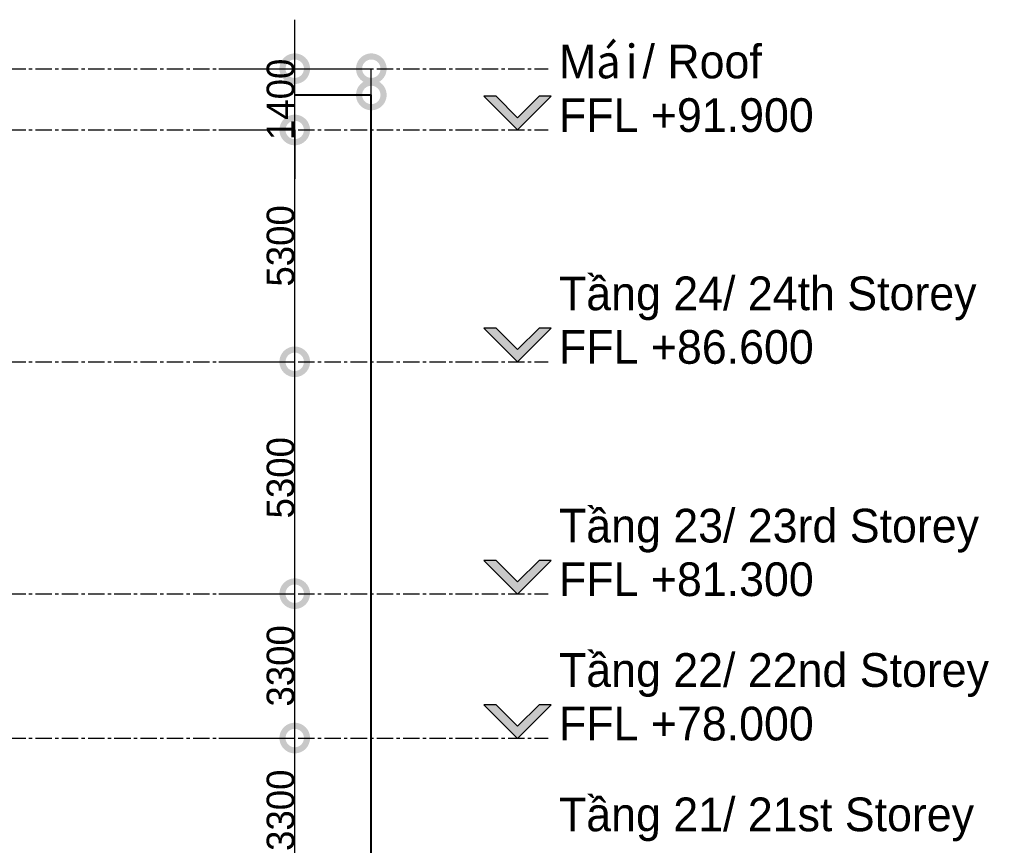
# Model space of a CAD drawing. Header units: millimetres. Extents: x -100356 to 314685, y 446 to 1273965.
# Drawn here: x 136365 to 158910, y 104954 to 123825 of the extents above; entities that cross this region are included whole.
import ezdxf
from ezdxf.xclip import XClip

# ---------------------------------------------------------------- set-up
doc = ezdxf.new("R2010")
doc.units = ezdxf.units.MM
doc.header["$XCLIPFRAME"] = 2
doc.linetypes.add('section$0$CENTER', pattern=[2, 1.25, -0.25, 0.25, -0.25])
doc.layers.get('DEFPOINTS').update_dxf_attribs({"lineweight": 13})
doc.layers.add('NAM', color=3, linetype='Continuous')
doc.layers.add('STR', color=7, linetype='Continuous')
for name, color, linetype, lineweight in [('section$0$A-_ANOT----_D', 7, 'Continuous', 5), ('section$0$A-_FLORLEVL_E', 7, 'Continuous', 5), ('section$0$NKC_TRUC', 8, 'section$0$CENTER', 13)]:
    doc.layers.add(name, color=color, linetype=linetype, lineweight=lineweight)
doc.styles.add('section$0$Arial', font='Font - TrueType - Arial.ttf', dxfattribs={"width": 0.95, "height": 770})
doc.styles.add('section$0$Arial_1', font='Font - TrueType - Arial.ttf', dxfattribs={"width": 0.95, "height": 630})
doc.dimstyles.new('section$0$A3_-_A4', dxfattribs={"dimscale": 304.8, "dimtxt": 642.763422, "dimasz": 3.674541, "dimexe": 0, "dimexo": 0.0625, "dimgap": 0, "dimtad": 1, "dimdec": 0, "dimzin": 0, "dimdsep": 46, "dimtxsty": 'section$0$Arial_1', "dimblk1": 'section$0$_DotSmall', "dimblk2": 'section$0$_DotSmall', "dimsah": 1, "dimcen": 0.09, "dimazin": 0, "dimtfac": 1, "dimtdec": 4, "dimtix": 1, "dimtmove": 0, "dimatfit": 3, "dimfxl": 5.74147, "dimfxlon": 1, "dimtvp": 1, "dimtolj": 1, "dimtzin": 0, "dimarcsym": 2})

# ---------------------------------------------------------------- blocks, each defined once
blk = doc.blocks.new('section$0$Level - Style - 01-878048-Section 2')
at = {"layer": 'section$0$A-_FLORLEVL_E'}
blk.add_hatch(color=256, dxfattribs=at).paths.add_polyline_path([(132232, 760), (131462, -10), (130692, 760), (130974, 760), (131463, 271), (131952, 760)], flags=0)
at = {"layer": 'section$0$A-_FLORLEVL_E', "lineweight": 9}
for p, q in [((130974, 760), (130692, 760)), ((130692, 760), (131462, -10)), ((131463, 271), (130974, 760)), ((131462, -10), (132232, 760)), ((131952, 760), (131463, 271)), ((132232, 760), (131952, 760))]:
    blk.add_line(p, q, dxfattribs=at)
blk = doc.blocks.new('section$0$_DotSmall')
at = {"color": 0, "linetype": 'ByBlock', "const_width": 0.5}
blk.add_lwpolyline([(-0.0625, 0, 1), (0.0625, 0, 1)], format="xyb", close=True, dxfattribs=at)
blk = doc.blocks.new('*D659')
at = {"layer": 'DEFPOINTS', "color": 0, "transparency": 16777216}
for p in [(-7543, 78500), (-5793, 78500), (-7543, 75200)]:
    blk.add_point(p, dxfattribs=at)
at = {"layer": 'section$0$A-_ANOT----_D', "color": 0, "lineweight": -2, "transparency": 16777216}
for p, q in [((-7524, 78500), (-5793, 78500)), ((-5793, 75200), (-5793, 78500)), ((-7524, 75200), (-5793, 75200))]:
    blk.add_line(p, q, dxfattribs=at)
at = {"layer": 'section$0$A-_ANOT----_D', "color": 0, "lineweight": -2, "transparency": 16777216, "xscale": 1120, "yscale": 1120, "zscale": 1120}
for p, rotation in [((-5793, 78500), 90), ((-5793, 75200), 270)]:
    blk.add_blockref('section$0$_DotSmall', p, dxfattribs=dict(at, rotation=rotation))
at = {"layer": 'section$0$A-_ANOT----_D', "color": 0, "transparency": 16777216, "insert": (-6115, 76850), "char_height": 630, "attachment_point": 5, "rotation": 90, "style": 'section$0$Arial_1'}
blk.add_mtext('\\A1;3300', dxfattribs=at)
blk = doc.blocks.new('*D660')
at = {"layer": 'DEFPOINTS', "color": 0, "transparency": 16777216}
for p in [(-7543, 81800), (-5793, 81800), (-7543, 78500)]:
    blk.add_point(p, dxfattribs=at)
at = {"layer": 'section$0$A-_ANOT----_D', "color": 0, "lineweight": -2, "transparency": 16777216}
for p, q in [((-7524, 81800), (-5793, 81800)), ((-5793, 78500), (-5793, 81800)), ((-7524, 78500), (-5793, 78500))]:
    blk.add_line(p, q, dxfattribs=at)
at = {"layer": 'section$0$A-_ANOT----_D', "color": 0, "lineweight": -2, "transparency": 16777216, "xscale": 1120, "yscale": 1120, "zscale": 1120}
for p, rotation in [((-5793, 81800), 90), ((-5793, 78500), 270)]:
    blk.add_blockref('section$0$_DotSmall', p, dxfattribs=dict(at, rotation=rotation))
at = {"layer": 'section$0$A-_ANOT----_D', "color": 0, "transparency": 16777216, "insert": (-6115, 80150), "char_height": 630, "attachment_point": 5, "rotation": 90, "style": 'section$0$Arial_1'}
blk.add_mtext('\\A1;3300', dxfattribs=at)
blk = doc.blocks.new('*D661')
at = {"layer": 'DEFPOINTS', "color": 0, "transparency": 16777216}
for p in [(-7543, 87100), (-5793, 87100), (-7543, 81800)]:
    blk.add_point(p, dxfattribs=at)
at = {"layer": 'section$0$A-_ANOT----_D', "color": 0, "lineweight": -2, "transparency": 16777216}
for p, q in [((-7524, 87100), (-5793, 87100)), ((-5793, 81800), (-5793, 87100)), ((-7524, 81800), (-5793, 81800))]:
    blk.add_line(p, q, dxfattribs=at)
at = {"layer": 'section$0$A-_ANOT----_D', "color": 0, "lineweight": -2, "transparency": 16777216, "xscale": 1120, "yscale": 1120, "zscale": 1120}
for p, rotation in [((-5793, 87100), 90), ((-5793, 81800), 270)]:
    blk.add_blockref('section$0$_DotSmall', p, dxfattribs=dict(at, rotation=rotation))
at = {"layer": 'section$0$A-_ANOT----_D', "color": 0, "transparency": 16777216, "insert": (-6115, 84450), "char_height": 630, "attachment_point": 5, "rotation": 90, "style": 'section$0$Arial_1'}
blk.add_mtext('\\A1;5300', dxfattribs=at)
blk = doc.blocks.new('*D662')
at = {"layer": 'DEFPOINTS', "color": 0, "transparency": 16777216}
for p in [(-7543, 92400), (-5793, 92400), (-7524, 87100)]:
    blk.add_point(p, dxfattribs=at)
at = {"layer": 'section$0$A-_ANOT----_D', "color": 0, "lineweight": -2, "transparency": 16777216}
for p, q in [((-7524, 92400), (-5793, 92400)), ((-5793, 87100), (-5793, 92400)), ((-7505, 87100), (-5793, 87100))]:
    blk.add_line(p, q, dxfattribs=at)
at = {"layer": 'section$0$A-_ANOT----_D', "color": 0, "lineweight": -2, "transparency": 16777216, "xscale": 1120, "yscale": 1120, "zscale": 1120}
for p, rotation in [((-5793, 92400), 90), ((-5793, 87100), 270)]:
    blk.add_blockref('section$0$_DotSmall', p, dxfattribs=dict(at, rotation=rotation))
at = {"layer": 'section$0$A-_ANOT----_D', "color": 0, "transparency": 16777216, "insert": (-6115, 89750), "char_height": 630, "attachment_point": 5, "rotation": 90, "style": 'section$0$Arial_1'}
blk.add_mtext('\\A1;5300', dxfattribs=at)
blk = doc.blocks.new('*D663')
at = {"layer": 'DEFPOINTS', "color": 0, "transparency": 16777216}
for p in [(-7543, 93800), (-5793, 93800), (-7543, 92400)]:
    blk.add_point(p, dxfattribs=at)
at = {"layer": 'section$0$A-_ANOT----_D', "color": 0, "lineweight": -2, "transparency": 16777216}
for p, q in [((-5793, 93800), (-5793, 94920)), ((-7524, 93800), (-5793, 93800)), ((-5793, 92400), (-5793, 93800)), ((-7524, 92400), (-5793, 92400)), ((-5793, 92400), (-5793, 91280))]:
    blk.add_line(p, q, dxfattribs=at)
at = {"layer": 'section$0$A-_ANOT----_D', "color": 0, "lineweight": -2, "transparency": 16777216, "xscale": 1120, "yscale": 1120, "zscale": 1120}
for p, rotation in [((-5793, 93800), 270), ((-5793, 92400), 90)]:
    blk.add_blockref('section$0$_DotSmall', p, dxfattribs=dict(at, rotation=rotation))
at = {"layer": 'section$0$A-_ANOT----_D', "color": 0, "transparency": 16777216, "insert": (-6115, 93100), "char_height": 630, "attachment_point": 5, "rotation": 90, "style": 'section$0$Arial_1'}
blk.add_mtext('\\A1;1400', dxfattribs=at)
blk = doc.blocks.new('*D665')
at = {"layer": 'DEFPOINTS', "color": 0, "transparency": 16777216}
for p in [(-5793, 93800), (-4043, 93800), (-5793, -500)]:
    blk.add_point(p, dxfattribs=at)
at = {"layer": 'section$0$A-_ANOT----_D', "color": 0, "lineweight": -2, "transparency": 16777216}
for p, q in [((-5774, 93800), (-4043, 93800)), ((-4043, -500), (-4043, 93800)), ((-5774, -500), (-4043, -500))]:
    blk.add_line(p, q, dxfattribs=at)
at = {"layer": 'section$0$A-_ANOT----_D', "color": 0, "lineweight": -2, "transparency": 16777216, "xscale": 1120, "yscale": 1120, "zscale": 1120}
for p, rotation in [((-4043, 93800), 90), ((-4043, -500), 270)]:
    blk.add_blockref('section$0$_DotSmall', p, dxfattribs=dict(at, rotation=rotation))
at = {"layer": 'section$0$A-_ANOT----_D', "color": 0, "transparency": 16777216, "insert": (-4365, 46650), "char_height": 630, "attachment_point": 5, "rotation": 90, "style": 'section$0$Arial_1'}
blk.add_mtext('\\A1;94300', dxfattribs=at)
blk = doc.blocks.new('*D667')
at = {"layer": 'DEFPOINTS', "color": 0, "transparency": 16777216}
for p in [(-101000, 402), (-101000, -1348), (-7300, -1348)]:
    blk.add_point(p, dxfattribs=at)
at = {"layer": 'section$0$A-_ANOT----_D', "color": 0, "lineweight": -2, "transparency": 16777216}
for p, q in [((-101000, -1329), (-101000, 402)), ((-7300, 402), (-101000, 402)), ((-7300, -1329), (-7300, 402))]:
    blk.add_line(p, q, dxfattribs=at)
at = {"layer": 'section$0$A-_ANOT----_D', "color": 0, "lineweight": -2, "transparency": 16777216, "xscale": 1120, "yscale": 1120, "zscale": 1120, "rotation": 180}
blk.add_blockref('section$0$_DotSmall', (-101000, 402), dxfattribs=at)
at = {"layer": 'section$0$A-_ANOT----_D', "color": 0, "lineweight": -2, "transparency": 16777216, "xscale": 1120, "yscale": 1120, "zscale": 1120}
blk.add_blockref('section$0$_DotSmall', (-7300, 402), dxfattribs=at)
at = {"layer": 'section$0$A-_ANOT----_D', "color": 0, "transparency": 16777216, "insert": (-54150, 80), "char_height": 630, "attachment_point": 5, "rotation": 180, "style": 'section$0$Arial_1'}
blk.add_mtext('\\A1;93700', dxfattribs=at)
blk = doc.blocks.new('section$0$grid section')
at = {"layer": 'section$0$NKC_TRUC', "ltscale": 300}
for p, q in [((-141943.9, 93800), (0, 93800)), ((-141943.9, 92400), (0, 92400)), ((-141943.9, 87100), (0, 87100)), ((-141943.9, 81800), (0, 81800)), ((-141943.9, 78500), (0, 78500))]:
    blk.add_line(p, q, dxfattribs=at)
at = {"layer": 'section$0$A-_FLORLEVL_E', "lineweight": 9}
for p in [(-132162.1, 92409.9), (-132162.1, 87109.9), (-132162.1, 81800), (-132162.1, 78500)]:
    blk.add_blockref('section$0$Level - Style - 01-878048-Section 2', p, dxfattribs=at)
at = {"layer": 'section$0$A-_FLORLEVL_E', "char_height": 770, "attachment_point": 1, "line_spacing_factor": 0.941778, "style": 'section$0$Arial'}
for s, insert, width in [('M{\\fSimSun|b0|i0|c0|p2;ái}/ Roof', (244.9, 94350.4), 5175.315), ('FFL +91.900', (244.9, 93125.4), 6872.14), ('Tầng 24/ 24th Storey', (244.9, 89050.4), 11283.885), ('FFL +86.600', (244.9, 87825.4), 6872.14), ('Tầng 23/ 23rd Storey', (244.9, 83740.5), 11349.872), ('FFL +81.300', (244.9, 82515.5), 6872.14), ('Tầng 22/ 22nd Storey', (244.9, 80440.5), 11613.823), ('FFL +78.000', (244.9, 79215.5), 6872.14), ('Tầng 21/ 21st Storey', (244.9, 77140.5), 11217.897)]:
    blk.add_mtext(s, dxfattribs=dict(at, insert=insert, width=width))
at = {"layer": 'section$0$A-_ANOT----_D'}
for base, p1, p2, override, picture, middle in [((-5793, 93800), (-7543, 92400), (-7543, 93800), {"dimpost": '<>', "dimfxl": 1400}, '*D663', (-6114.6, 93100)), ((-4043, 93800), (-5793, -500), (-5793, 93800), {"dimpost": '<>', "dimfxl": 89600}, '*D665', (-4364.9, 46650)), ((-5793, 92400), (-7523.9, 87100), (-7543, 92400), {"dimpost": '<>', "dimfxl": 4500}, '*D662', (-6114.9, 89750)), ((-5793, 87100), (-7543, 81800), (-7543, 87100), {"dimpost": '<>', "dimfxl": 3300}, '*D661', (-6114.9, 84450)), ((-5793, 81800), (-7543, 78500), (-7543, 81800), {"dimpost": '<>', "dimfxl": 3300}, '*D660', (-6114.9, 80150)), ((-5793, 78500), (-7543, 75200), (-7543, 78500), {"dimpost": '<>', "dimfxl": 3300}, '*D659', (-6114.9, 76850))]:
    dim = blk.add_linear_dim(base=base, p1=p1, p2=p2, angle=90, dimstyle='section$0$A3_-_A4', override=override, dxfattribs=at)
    dim.commit()
    dim.dimension.update_dxf_attribs({"geometry": picture, "text_midpoint": middle})
blk = doc.blocks.new('full section 2')
at = {"layer": 'section$0$A-_FLORLEVL_E'}
ref = blk.add_blockref('section$0$grid section', (-7800, 4445), dxfattribs=dict(at, rotation=90))
XClip(ref).set_block_clipping_path([(-81316.4994012154, -28458.8351833357), (17662.2916707117, 107651.268699344)])
at = {"layer": 'section$0$A-_ANOT----_D'}
dim = blk.add_linear_dim(base=(-101000, 402), p1=(-7300, -1348), p2=(-101000, -1348), angle=180, dimstyle='section$0$A3_-_A4', override={"dimpost": '<>', "dimfxl": 89600}, dxfattribs=at)
dim.commit()
dim.dimension.update_dxf_attribs({"geometry": '*D667', "text_midpoint": (-54150, 80.1)})
blk = doc.blocks.new('ELEVATION 1')
at = {"layer": 'section$0$A-_FLORLEVL_E'}
ref = blk.add_blockref('section$0$grid section', (-4584, 526178, 0), dxfattribs=dict(at, rotation=270))
XClip(ref).set_block_clipping_path([(-63133.662589381, -3062.3099419163), (16172.8238461059, 101487.3382753241)])

msp = doc.modelspace()

# ---------------------------------------------------------------- block references
at = {"layer": 'NAM', "rotation": 89.99999999999999}
msp.add_blockref('ELEVATION 1', (783254.7, 33488.6, 0), dxfattribs=at)
at = {"layer": 'STR', "rotation": 270}
msp.add_blockref('full section 2', (143997.5, 21104.9), dxfattribs=at)

doc.saveas('drawing.dxf')
